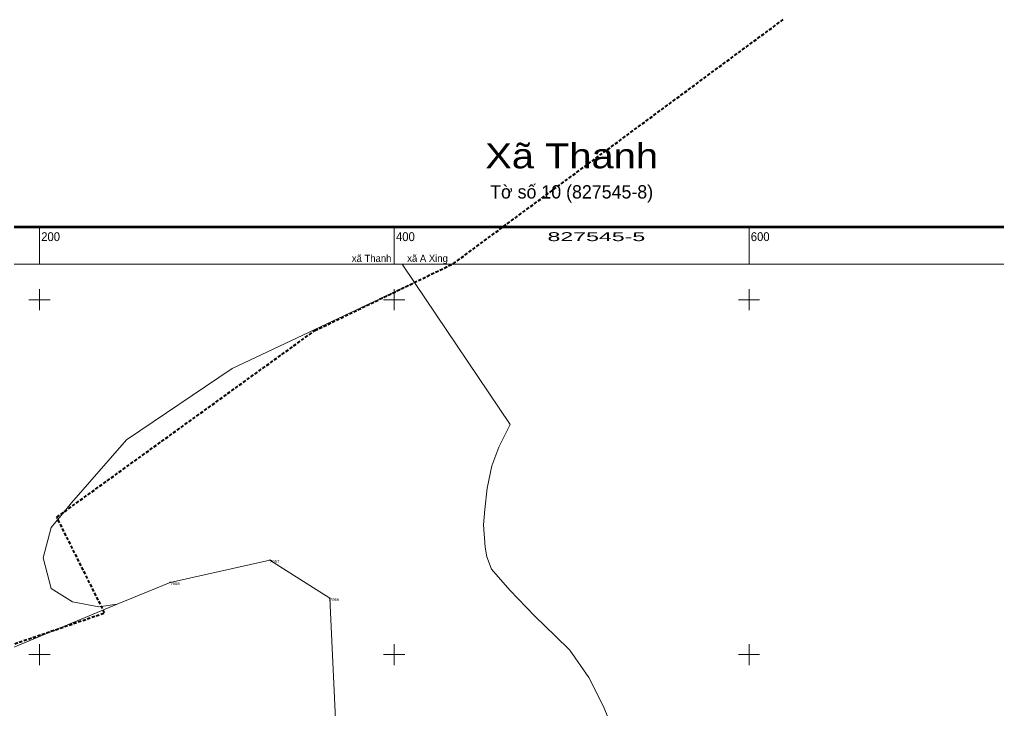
# Model space of a CAD drawing. Header units: metres. Extents: x 545779 to 547235, y 1823638 to 1825358.
# Drawn here: x 546189 to 546741, y 1824969 to 1825358 of the extents above; entities that cross this region are included whole.
import ezdxf
from ezdxf.enums import TextEntityAlignment as Align

# ---------------------------------------------------------------- set-up
doc = ezdxf.new("R2010")
doc.units = ezdxf.units.M
doc.header["$LTSCALE"] = 0.6
doc.linetypes.add('MEDIUM_DASHED', pattern=[4.5, 3, -1.5])
for name, color, linetype, lineweight in [('10', 7, 'Continuous', 13), ('4', 7, 'Continuous', 13), ('46', 7, 'Continuous', 13), ('50', 7, 'MEDIUM_DASHED', 40), ('62', 7, 'Continuous', 13)]:
    doc.layers.add(name, color=color, linetype=linetype, lineweight=lineweight)
doc.layers.add('5', color=7, linetype='Continuous')

msp = doc.modelspace()

# ---------------------------------------------------------------- linework, layer by layer
at = {"layer": '10'}
for points in [[(546411.39, 1825209.66), (546308.63, 1825161.15), (546249.05, 1825121.02), (546218.11, 1825085.48), (546214.88, 1825081.59)], [(546214.88, 1825081.59), (546206.66, 1825071.72), (546202.07, 1825054.52), (546206.66, 1825037.32), (546218.56, 1825029.69), (546233.48, 1825026.89), (546243.88, 1825028.37), (546243.9, 1825028.37)], [(546377.41, 1824907.71), (546376.92, 1824923.3), (546367.11, 1824959.48), (546363.67, 1825031.76), (546329.92, 1825053.31), (546273.72, 1825040.72), (546243.9, 1825028.37)], [(546243.88, 1825028.37), (546178.36, 1825001.24), (546085.99, 1824999.73), (546075.61, 1825016.66), (546068.85, 1825022.05), (546059.56, 1825024.15), (546043.61, 1825022.22), (546027.01, 1825013.11), (546002.38, 1825008.41), (545991.57, 1825008.69), (545986.93, 1825006.22), (545974.86, 1824990.28), (545967.25, 1824987.75), (545959.46, 1824989.37), (545954.05, 1824985.48), (545949.8, 1824971.9), (545970.15, 1824964.36), (545981.9, 1824936.54), (546016.24, 1824939.48), (546024.3, 1824920.94), (546034.96, 1824881.17)]]:
    msp.add_lwpolyline(points, dxfattribs=at)
at = {"layer": '4'}
for p, q in [((546330.23, 1825053.31), (546329.6, 1825053.31)), ((546329.92, 1825053), (546329.92, 1825053.63)), ((546274.04, 1825040.72), (546273.41, 1825040.72)), ((546273.72, 1825040.41), (546273.72, 1825041.03)), ((546363.99, 1825031.76), (546363.36, 1825031.76)), ((546363.67, 1825031.45), (546363.67, 1825032.07))]:
    msp.add_line(p, q, dxfattribs=at)
at = {"layer": '46'}
for p, q in [((546404.42, 1825220), (546411.39, 1825209.66)), ((546411.39, 1825209.66), (546465.28, 1825129.71))]:
    msp.add_line(p, q, dxfattribs=at)
msp.add_lwpolyline([(546465.28, 1825129.71), (546459, 1825116.99), (546455.1, 1825106.38), (546452.33, 1825093.84), (546450.99, 1825081.82), (546450.4, 1825073.22), (546451.18, 1825060.5), (546452.12, 1825055.03), (546454.89, 1825048.08), (546465.21, 1825036.36), (546479.18, 1825021.68), (546490.73, 1825010.64), (546498.99, 1825002.59), (546509.69, 1824987.2), (546517.9, 1824970.8), (546535.64, 1824927.19)], dxfattribs=at)
at = {"layer": '50'}
msp.add_lwpolyline([(545873.11, 1824994.67), (545968.99, 1824987.97), (545993.89, 1825005.41), (546054.87, 1825021.6), (546081.01, 1825000.43), (546165.65, 1824999.18), (546236.75, 1825023.54), (546209.81, 1825077.46), (546355.26, 1825182.58), (546433.37, 1825220.32), (546619.23, 1825357.8)], dxfattribs=at)
at = {"layer": '62'}
for p, q in [((546200, 1825220), (546200, 1825241)), ((546400, 1825220), (546400, 1825241)), ((546600, 1825220), (546600, 1825241)), ((546200, 1825194), (546200, 1825206)), ((546400, 1825194), (546400, 1825206)), ((546600, 1825194), (546600, 1825206)), ((546194, 1825200), (546206, 1825200)), ((546394, 1825200), (546406, 1825200)), ((546594, 1825200), (546606, 1825200)), ((546200, 1824994), (546200, 1825006)), ((546400, 1824994), (546400, 1825006)), ((546600, 1824994), (546600, 1825006)), ((546194, 1825000), (546206, 1825000)), ((546394, 1825000), (546406, 1825000)), ((546594, 1825000), (546606, 1825000))]:
    msp.add_line(p, q, dxfattribs=at)
at = {"layer": '62', "lineweight": 158}
msp.add_lwpolyline([(545779, 1825241), (547221, 1825241), (547221, 1823779), (545779, 1823779)], close=True, dxfattribs=at)
at = {"layer": '62'}
msp.add_lwpolyline([(545800, 1825220), (547200, 1825220), (547200, 1823800), (545800, 1823800)], close=True, dxfattribs=at)

# ---------------------------------------------------------------- texts
at = {"layer": '5', "width": 1.2}
for s, p in [('7957', (546329.92, 1825051.81)), ('7958', (546273.72, 1825039.22)), ('7956', (546363.67, 1825030.26))]:
    msp.add_text(s, height=1.5, dxfattribs=at).set_placement(p)
at = {"layer": '62'}
for s, height, width, p in [('Xã Thanh', 14, 1.2, (546500, 1825274)), ('827545-5', 5, 1.95, (546513.95, 1825233))]:
    msp.add_text(s, height=height, dxfattribs=dict(at, width=width)).set_placement(p, align=Align.CENTER)
for s, height, p in [('Tờ số 10 (827545-8)', 7.5, (546500.005, 1825257)), ('xã Thanh      xã A Xing', 4, (546403.165, 1825221.31))]:
    msp.add_text(s, height=height, dxfattribs=at).set_placement(p, align=Align.CENTER)
at = {"layer": '62', "width": 0.95}
for s, p in [('200', (546201, 1825233)), ('400', (546401, 1825233)), ('600', (546601, 1825233))]:
    msp.add_text(s, height=5, dxfattribs=at).set_placement(p)

doc.saveas('drawing.dxf')
